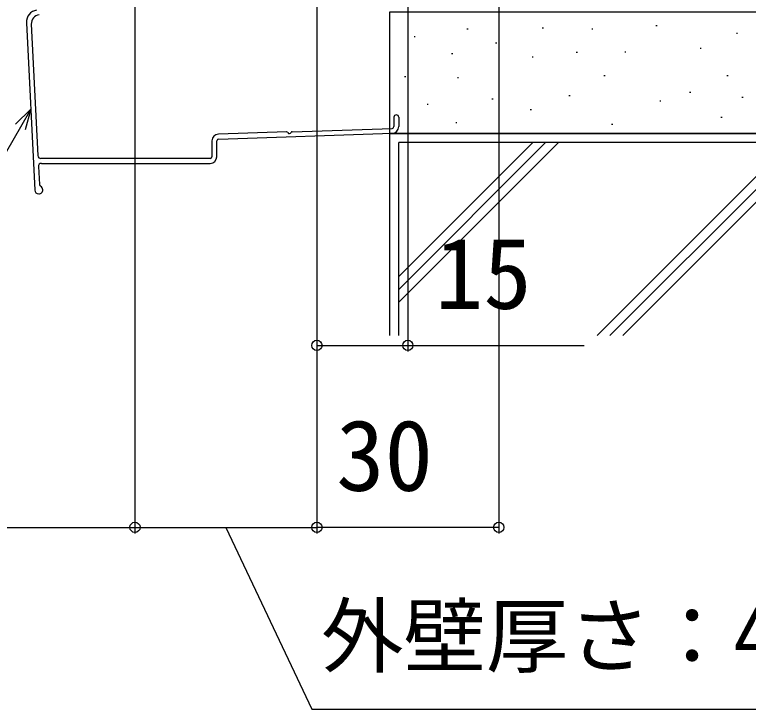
# Model space of a CAD drawing. Units: millimetres, scale not verified. Extents: x -700 to 700, y -1043 to 1038.
# Drawn here: x -192.8 to -71.8, y -244.9 to -130.4 of the extents above; entities that cross this region are included whole.
import ezdxf
from ezdxf.enums import TextEntityAlignment as Align

# ---------------------------------------------------------------- set-up
doc = ezdxf.new("R2010")
doc.units = ezdxf.units.MM
doc.header["$LTSCALE"] = 6
for name, color, linetype in [('0-7_YKK_D', 6, 'Continuous'), ('0-9_YSS_K', 3, 'Continuous'), ('0-A_YSS_KE', 3, 'Continuous')]:
    doc.layers.add(name, color=color, linetype=linetype)
doc.styles.add('ＭＳ ゴシック', font='')
doc.styles.get('ＭＳ ゴシック').set_extended_font_data('MS Gothic')

msp = doc.modelspace()

# ---------------------------------------------------------------- linework, layer by layer
at = {"layer": '0-7_YKK_D'}
for p, q in [((-128.005, 73.303), (-128.005, -185.937)), ((-113.005, 35.503), (-113.005, -215.937)), ((-143.005, -3.497), (-143.005, -185.937)), ((-143.005, -5.197), (-143.005, -215.937)), ((-143.005, -21.497), (-143.005, -215.937)), ((-173.005, -74.697), (-173.005, -215.937)), ((-173.005, -74.697), (-173.005, -215.937)), ((-295.005, -214.937), (-173.005, -214.937)), ((-173.005, -214.937), (-143.005, -214.937)), ((-113.005, -214.937), (-143.005, -214.937))]:
    msp.add_line(p, q, dxfattribs=at)
for points in [[(-190.203, -146), (-191.903, -148.945), (-200.136, -163.205), (-305.102, -163.205)], [(-192.692, -148.489), (-190.203, -146), (-191.114, -149.4)], [(-143.005, -184.937), (-128.005, -184.937), (-98.939, -184.937)], [(-158.005, -214.937), (-143.827, -244.937), (82.636, -244.937)]]:
    msp.add_lwpolyline(points, dxfattribs=at)
for centre in [(-143.005, -184.937), (-128.005, -184.937), (-173.005, -214.937), (-173.005, -214.937), (-143.005, -214.937), (-143.005, -214.937), (-113.005, -214.937)]:
    msp.add_circle(centre, 0.85, dxfattribs=at)
at = {"layer": '0-9_YSS_K'}
for p, q in [((-118.256, -132.756), (-118.056, -132.756)), ((-105.823, -132.613), (-105.623, -132.613)), ((-97.677, -132.756), (-97.477, -132.756)), ((-87.102, -132.185), (-86.902, -132.185)), ((-126.973, -134.042), (-126.773, -134.042)), ((-73.812, -133.471), (-73.612, -133.471)), ((-113.54, -135.043), (-113.34, -135.043)), ((-100.249, -136.615), (-100.049, -136.615)), ((-92.226, -136.526), (-92.026, -136.526)), ((-79.818, -135.949), (-79.618, -135.949)), ((-120.791, -136.814), (-120.591, -136.814)), ((-107.518, -137.391), (-107.318, -137.391)), ((-128.545, -140.616), (-128.345, -140.616)), ((-119.827, -140.759), (-119.627, -140.759)), ((-95.676, -140.473), (-95.476, -140.473)), ((-75.384, -140.473), (-75.184, -140.473)), ((-101.459, -143.739), (-101.259, -143.739)), ((-81.529, -143.188), (-81.329, -143.188)), ((-124.831, -145.182), (-124.631, -145.182)), ((-114.155, -144.316), (-113.955, -144.316)), ((-86.455, -144.605), (-86.255, -144.605)), ((-72.893, -144.028), (-72.693, -144.028)), ((-107.823, -146.047), (-107.623, -146.047)), ((-76.384, -147.333), (-76.184, -147.333)), ((-120.113, -148.19), (-119.913, -148.19)), ((-94.39, -148.476), (-94.19, -148.476)), ((-129.505, -183.322), (-129.505, -151.497)), ((-12.505, -151.497), (-129.505, -151.497)), ((-129.505, -177.839), (-103.163, -151.497)), ((-129.505, -175.718), (-105.284, -151.497)), ((-129.505, -173.596), (-107.405, -151.497)), ((-64.979, -151.497), (-96.804, -183.322)), ((-94.683, -183.322), (-62.858, -151.497)), ((-60.736, -151.497), (-92.562, -183.322))]:
    msp.add_line(p, q, dxfattribs=at)
at = {"layer": '0-A_YSS_KE'}
for p, q in [((-190.915, -131.752), (-189.536, -159.334)), ((-190.103, -131.982), (-189.019, -153.662)), ((-130.305, -147.337), (-130.305, -148.873)), ((-129.505, -147.337), (-129.505, -148.873)), ((-147.988, -149.753), (-159.242, -150.128)), ((-159.215, -150.927), (-130.569, -149.972)), ((-147.082, -149.722), (-130.595, -149.173)), ((-131.005, -149.997), (-131.005, -183.322)), ((-11.005, -149.997), (-131.005, -149.997)), ((-160.305, -151.227), (-160.305, -153.837)), ((-159.505, -153.837), (-159.505, -151.227)), ((-160.605, -154.137), (-188.519, -154.137)), ((-188.929, -155.462), (-188.78, -158.444)), ((-188.429, -154.937), (-160.605, -154.937)), ((-188.855, -159.951), (-188.887, -159.951))]:
    msp.add_line(p, q, dxfattribs=at)
msp.add_lwpolyline([(-11.005, -149.997), (-11.005, -129.997), (-131.005, -129.997), (-131.005, -149.997)], close=True, dxfattribs=at)
for centre, radius, start, end in [((-188.918, -131.652), 2, 98.79177, 182.86244), ((-188.605, -131.908), 1.5, 98.79177, 182.86244), ((-129.905, -147.337), 0.4, 90.00009, 180), ((-129.905, -147.337), 0.4, 0, 90.00009), ((-147.991, -149.953), 0.2, 25.49733, 91.91915), ((-147.54, -149.738), 0.3, 205.49733, 338.34097), ((-147.075, -149.922), 0.2, 91.91915, 158.34097), ((-130.605, -148.873), 0.3, 271.90925, 0), ((-130.605, -148.873), 1.1, 271.90925, 0), ((-159.205, -151.227), 1.1, 91.90925, 180), ((-159.205, -151.227), 0.3, 91.90925, 180), ((-188.519, -153.637), 0.5, 182.86244, 270.00009), ((-160.605, -153.837), 1.1, 270, 360), ((-160.605, -153.837), 0.3, 270, 360), ((-188.429, -155.437), 0.5, 90.00009, 182.86244), ((-188.48, -158.429), 0.3, 182.86244, 246.73494), ((-188.887, -159.301), 0.65, 182.86244, 270), ((-188.855, -159.301), 0.65, 270, 0.00003), ((-188.855, -159.301), 0.65, 0.00003, 66.73494)]:
    msp.add_arc(centre, radius, start, end, dxfattribs=at)

# ---------------------------------------------------------------- texts
at = {"layer": '0-7_YKK_D', "style": 'ＭＳ ゴシック'}
for s, height, p in [('15', 11.73, (-123.53, -182.437)), ('30', 11.73, (-139.823, -212.437)), ('外壁厚さ：45mm以下のこと', 9.971, (-142.332, -240.814))]:
    msp.add_text(s, height=height, dxfattribs=at).set_placement(p, align=Align.BOTTOM_LEFT)

doc.saveas('drawing.dxf')
